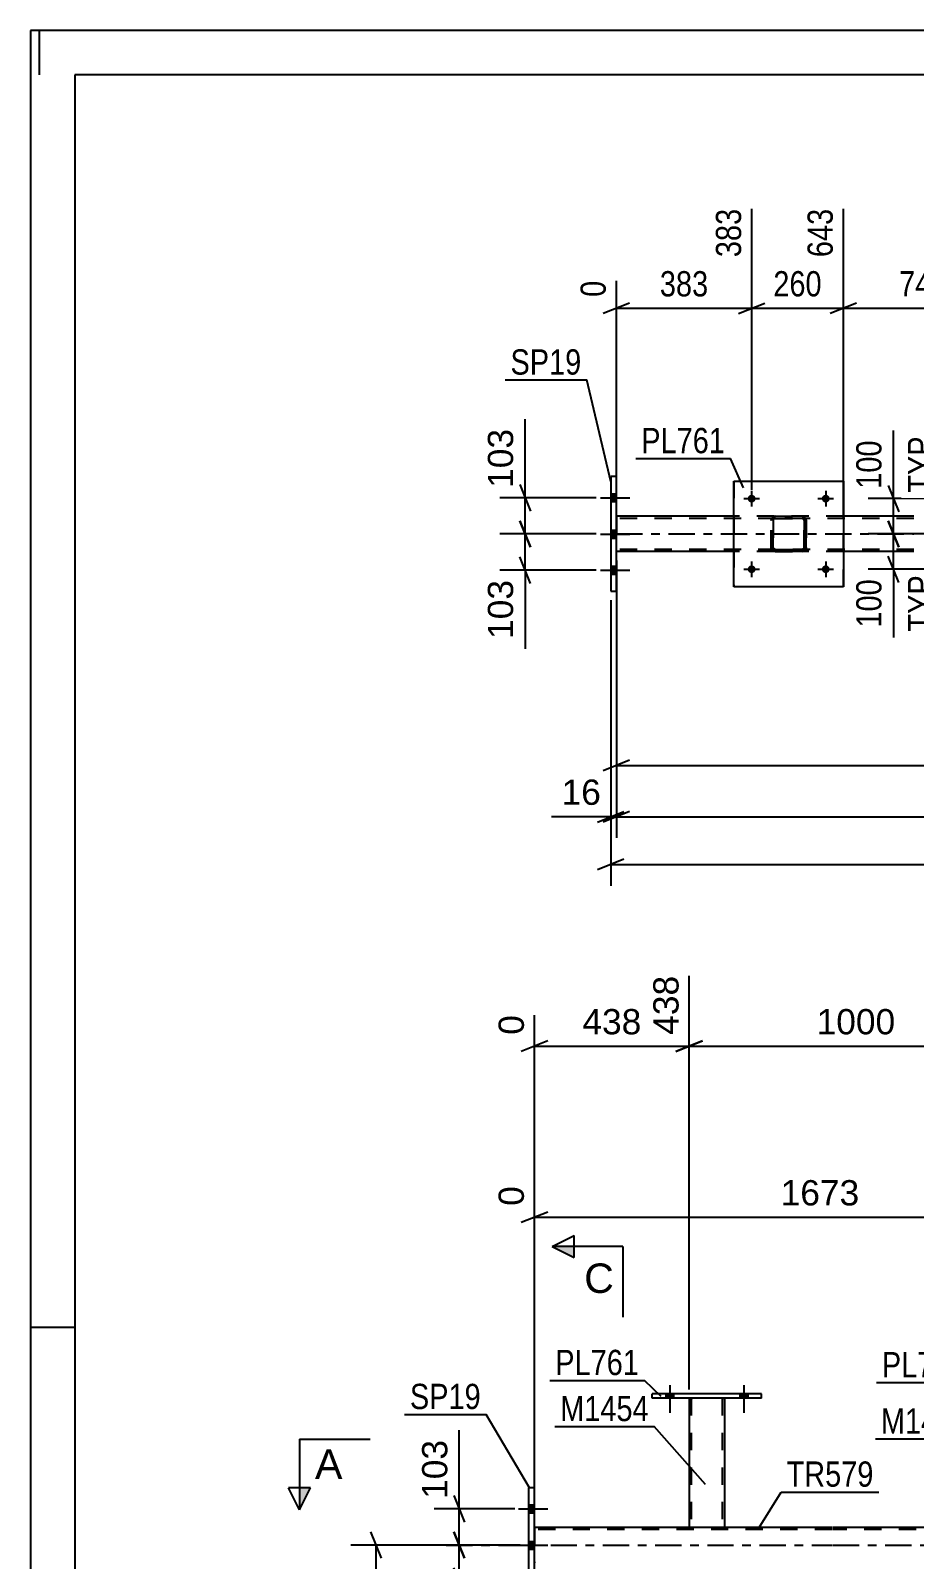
# Model space of a CAD drawing. Header units: millimetres. Extents: x -57 to 784, y -422 to 172.
# Drawn here: x -57.1 to 43.1, y -1.6 to 171.6 of the extents above; entities that cross this region are included whole.
import ezdxf

# ---------------------------------------------------------------- set-up
doc = ezdxf.new("R2010")
doc.units = ezdxf.units.MM
doc.linetypes.add('DXK_LINE_DOT2', pattern=[3.9198, 1.9599, -1.9599])
doc.linetypes.add('DXK_LINE_DOT3', pattern=[5.9187, 2.979, -0.9799, 0.9799, -0.9799])
doc.styles.add('Arial', font='ARIAL.TTF', dxfattribs={"height": 0.2})
doc.styles.add('Arial Narrow', font='ARIALN.TTF', dxfattribs={"height": 0.2})

# ---------------------------------------------------------------- blocks, each defined once
blk = doc.blocks.new('Unknown-122571968-1115')
at = {"color": 5, "linetype": 'Continuous'}
for p, q in [((783.89, 171.64), (-57.11, 171.64)), ((-57.11, 171.64), (-57.11, -422.36)), ((-56.11, 166.64), (-56.11, 171.64)), ((778.89, 166.64), (-52.11, 166.64)), ((-52.11, 166.64), (-52.11, -417.36)), ((-52.11, 24.64), (-57.11, 24.64))]:
    blk.add_line(p, q, dxfattribs=at)
blk = doc.blocks.new('Part-122571968-3352 - 3165')
at = {"color": 2, "linetype": 'Continuous'}
for p, q in [((13.33, 16.64), (13.33, 17.12)), ((25.73, 17.12), (13.33, 17.12)), ((25.73, 16.64), (13.33, 16.64)), ((25.73, 16.64), (25.73, 17.12))]:
    blk.add_line(p, q, dxfattribs=at)
blk = doc.blocks.new('Part-122571968-3309 - 3165')
at = {"color": 2, "linetype": 'Continuous'}
for p, q in [((17.53, 16.64), (17.53, 2)), ((21.53, 16.64), (21.53, 2)), ((17.56, 2), (17.53, 2)), ((17.67, 2), (17.56, 2)), ((17.82, 2), (17.67, 2)), ((21.23, 2), (17.82, 2)), ((21.39, 2), (21.23, 2)), ((21.49, 2), (21.39, 2)), ((21.53, 2), (21.49, 2))]:
    blk.add_line(p, q, dxfattribs=at)
at = {"color": 7, "linetype": 'DXK_LINE_DOT2'}
for p, q in [((17.53, 16.64), (17.53, 16.64)), ((17.53, 16.64), (17.53, 16.64)), ((17.53, 16.64), (17.53, 16.64)), ((17.57, 16.64), (17.53, 16.64)), ((17.53, 16.64), (17.57, 16.64)), ((17.67, 16.64), (17.57, 16.64)), ((17.57, 16.64), (17.67, 16.64)), ((17.79, 16.64), (17.67, 16.64)), ((17.67, 16.64), (17.83, 16.64)), ((17.77, 16.64), (17.77, 16.64)), ((17.77, 16.64), (17.77, 2)), ((17.79, 16.64), (17.77, 16.64)), ((17.77, 16.64), (17.79, 16.64)), ((21.24, 16.64), (17.79, 16.64)), ((17.84, 16.64), (17.79, 16.64)), ((17.79, 16.64), (17.84, 16.64)), ((21.24, 16.64), (17.83, 16.64)), ((21.14, 16.64), (17.84, 16.64)), ((17.84, 16.64), (17.92, 16.64)), ((21.22, 16.64), (17.92, 16.64)), ((21.22, 16.64), (21.14, 16.64)), ((21.27, 16.64), (21.22, 16.64)), ((21.22, 16.64), (21.27, 16.64)), ((21.24, 16.64), (21.39, 16.64)), ((21.39, 16.64), (21.24, 16.64)), ((21.29, 16.64), (21.27, 16.64)), ((21.27, 16.64), (21.29, 16.64)), ((21.29, 16.64), (21.29, 16.64)), ((21.29, 16.64), (21.29, 2)), ((21.39, 16.64), (21.5, 16.64)), ((21.5, 16.64), (21.39, 16.64)), ((21.5, 16.64), (21.53, 16.64)), ((21.53, 16.64), (21.5, 16.64)), ((21.53, 16.64), (21.53, 16.64)), ((21.53, 16.64), (21.53, 16.64)), ((21.53, 16.64), (21.53, 16.64)), ((17.53, 2), (17.56, 2)), ((17.56, 2), (17.67, 2)), ((17.67, 2), (17.82, 2)), ((17.79, 2), (17.77, 2)), ((17.77, 2), (17.79, 2)), ((17.84, 2), (17.79, 2)), ((17.79, 2), (17.82, 2)), ((21.23, 2), (17.82, 2)), ((17.82, 2), (17.84, 2)), ((21.14, 2), (17.84, 2)), ((17.84, 2), (17.92, 2)), ((21.22, 2), (17.92, 2)), ((21.22, 2), (21.14, 2)), ((21.27, 2), (21.22, 2)), ((21.22, 2), (21.27, 2)), ((21.23, 2), (21.39, 2)), ((21.29, 2), (21.27, 2)), ((21.27, 2), (21.29, 2)), ((21.39, 2), (21.49, 2)), ((21.49, 2), (21.53, 2))]:
    blk.add_line(p, q, dxfattribs=at)
blk = doc.blocks.new('Part-122571968-3347 - 3165')
at = {"color": 2, "linetype": 'Continuous'}
for p, q in [((17.53, 2), (0, 2)), ((33.73, 2), (21.53, 2)), ((55.31, 2), (33.83, 2))]:
    blk.add_line(p, q, dxfattribs=at)
at = {"color": 7, "linetype": 'DXK_LINE_DOT2'}
for p, q in [((0, 2), (0, -2)), ((33.73, 1.76), (0, 1.76)), ((21.53, 2), (17.53, 2)), ((697.85, 1.76), (33.83, 1.76))]:
    blk.add_line(p, q, dxfattribs=at)
at = {"color": 7, "linetype": 'DXK_LINE_DOT3'}
for p, q in [((-10, 0), (33.73, 0)), ((33.83, 0), (707.85, 0))]:
    blk.add_line(p, q, dxfattribs=at)
blk = doc.blocks.new('Bolt-122571968-3383 - 3165')
at = {"linetype": 'Continuous'}
for points in [[(14.89, 16.64), (15.77, 16.64), (15.77, 17.12), (14.89, 17.12)], [(23.29, 16.64), (24.17, 16.64), (24.17, 17.12), (23.29, 17.12)]]:
    blk.add_hatch(color=1, dxfattribs=at).paths.add_polyline_path(points)
at = {"color": 1, "linetype": 'Continuous'}
for p, q in [((15.33, 18.12), (15.33, 15)), ((23.73, 18.12), (23.73, 15)), ((14.89, 17.12), (14.89, 16.64)), ((15.77, 17.12), (15.77, 16.64)), ((23.29, 17.12), (23.29, 16.64)), ((24.17, 17.12), (24.17, 16.64))]:
    blk.add_line(p, q, dxfattribs=at)
blk = doc.blocks.new('Bolt-122571968-3400 - 3165')
at = {"linetype": 'Continuous'}
for points in [[(14.89, 16.64), (15.77, 16.64), (15.77, 17.12), (14.89, 17.12)], [(23.29, 16.64), (24.17, 16.64), (24.17, 17.12), (23.29, 17.12)]]:
    blk.add_hatch(color=1, dxfattribs=at).paths.add_polyline_path(points)
at = {"color": 1, "linetype": 'Continuous'}
for p, q in [((15.33, 18.12), (15.33, 15)), ((23.73, 18.12), (23.73, 15)), ((14.89, 17.12), (14.89, 16.64)), ((15.77, 17.12), (15.77, 16.64)), ((23.29, 17.12), (23.29, 16.64)), ((24.17, 17.12), (24.17, 16.64))]:
    blk.add_line(p, q, dxfattribs=at)
blk = doc.blocks.new('Part-122571968-3598 - 3165')
at = {"color": 2, "linetype": 'Continuous'}
for p, q in [((-0.64, -6.5), (-0.64, 6.5)), ((0, 6.5), (-0.64, 6.5)), ((0, -6.5), (0, 6.5)), ((-0.64, -6.5), (0, -6.5))]:
    blk.add_line(p, q, dxfattribs=at)
blk = doc.blocks.new('Bolt-122571968-3706 - 3165')
at = {"linetype": 'Continuous'}
for points in [[(0, 3.66), (0, 4.54), (-0.64, 4.54), (-0.64, 3.66)], [(0, 3.66), (0, 4.54), (-0.64, 4.54), (-0.64, 3.66)], [(0, 3.66), (0, 4.54), (-0.64, 4.54), (-0.64, 3.66)], [(0, -0.46), (0, 0.42), (-0.64, 0.42), (-0.64, -0.46)], [(0, -0.46), (0, 0.42), (-0.64, 0.42), (-0.64, -0.46)], [(0, -4.54), (0, -3.66), (-0.64, -3.66), (-0.64, -4.54)], [(0, -4.54), (0, -3.66), (-0.64, -3.66), (-0.64, -4.54)], [(0, -4.54), (0, -3.66), (-0.64, -3.66), (-0.64, -4.54)]]:
    blk.add_hatch(color=1, dxfattribs=at).paths.add_polyline_path(points)
at = {"color": 1, "linetype": 'Continuous'}
for p, q in [((-1.8, 4.1), (1.52, 4.1)), ((-1.8, 4.1), (1.52, 4.1)), ((-1.8, 4.1), (1.52, 4.1)), ((-0.64, 4.54), (0, 4.54)), ((-0.64, 4.54), (0, 4.54)), ((-0.64, 4.54), (0, 4.54)), ((-0.64, 3.66), (0, 3.66)), ((-0.64, 3.66), (0, 3.66)), ((-0.64, 3.66), (0, 3.66)), ((-0.64, 0.42), (0, 0.42)), ((-0.64, 0.42), (0, 0.42)), ((-1.8, -0.02), (1.52, -0.02)), ((-1.8, -0.02), (1.52, -0.02)), ((-0.64, -0.46), (0, -0.46)), ((-0.64, -0.46), (0, -0.46)), ((-1.8, -4.1), (1.52, -4.1)), ((-1.8, -4.1), (1.52, -4.1)), ((-1.8, -4.1), (1.52, -4.1)), ((-0.64, -3.66), (0, -3.66)), ((-0.64, -3.66), (0, -3.66)), ((-0.64, -3.66), (0, -3.66)), ((-0.64, -4.54), (0, -4.54)), ((-0.64, -4.54), (0, -4.54)), ((-0.64, -4.54), (0, -4.54))]:
    blk.add_line(p, q, dxfattribs=at)
blk = doc.blocks.new('Bolt-122571968-5121 - 5118')
at = {"linetype": 'Continuous'}
for points in [[(24.17, 110.59), (24.18, 110.68), (24.21, 110.77), (24.26, 110.85), (24.32, 110.91), (24.39, 110.97), (24.48, 111.01), (24.57, 111.03), (24.66, 111.03), (24.75, 111.01), (24.83, 110.97), (24.91, 110.91), (24.97, 110.85), (25.02, 110.77), (25.04, 110.68), (25.05, 110.59), (25.04, 110.5), (25.02, 110.41), (24.97, 110.33), (24.91, 110.26), (24.83, 110.21), (24.75, 110.17), (24.66, 110.15), (24.57, 110.15), (24.48, 110.17), (24.39, 110.21), (24.32, 110.26), (24.26, 110.33), (24.21, 110.41), (24.18, 110.5)], [(32.57, 110.59), (32.58, 110.68), (32.61, 110.77), (32.66, 110.85), (32.72, 110.91), (32.79, 110.97), (32.88, 111.01), (32.97, 111.03), (33.06, 111.03), (33.15, 111.01), (33.23, 110.97), (33.31, 110.91), (33.37, 110.85), (33.42, 110.77), (33.44, 110.68), (33.45, 110.59), (33.44, 110.5), (33.42, 110.41), (33.37, 110.33), (33.31, 110.26), (33.23, 110.21), (33.15, 110.17), (33.06, 110.15), (32.97, 110.15), (32.88, 110.17), (32.79, 110.21), (32.72, 110.26), (32.66, 110.33), (32.61, 110.41), (32.58, 110.5)]]:
    blk.add_hatch(color=1, dxfattribs=at).paths.add_polyline_path(points)
at = {"color": 1, "linetype": 'Continuous'}
for p, q in [((24.61, 111.47), (24.61, 109.71)), ((33.01, 111.47), (33.01, 109.71)), ((23.73, 110.59), (25.49, 110.59)), ((32.13, 110.59), (33.89, 110.59))]:
    blk.add_line(p, q, dxfattribs=at)
blk = doc.blocks.new('Bolt-122571968-5122 - 5118')
at = {"linetype": 'Continuous'}
for points in [[(24.17, 118.59), (24.18, 118.68), (24.21, 118.77), (24.26, 118.85), (24.32, 118.91), (24.39, 118.97), (24.48, 119.01), (24.57, 119.03), (24.66, 119.03), (24.75, 119.01), (24.83, 118.97), (24.91, 118.91), (24.97, 118.85), (25.02, 118.77), (25.04, 118.68), (25.05, 118.59), (25.04, 118.5), (25.02, 118.41), (24.97, 118.33), (24.91, 118.26), (24.83, 118.21), (24.75, 118.17), (24.66, 118.15), (24.57, 118.15), (24.48, 118.17), (24.39, 118.21), (24.32, 118.26), (24.26, 118.33), (24.21, 118.41), (24.18, 118.5)], [(32.57, 118.59), (32.58, 118.68), (32.61, 118.77), (32.66, 118.85), (32.72, 118.91), (32.79, 118.97), (32.88, 119.01), (32.97, 119.03), (33.06, 119.03), (33.15, 119.01), (33.23, 118.97), (33.31, 118.91), (33.37, 118.85), (33.42, 118.77), (33.44, 118.68), (33.45, 118.59), (33.44, 118.5), (33.42, 118.41), (33.37, 118.33), (33.31, 118.26), (33.23, 118.21), (33.15, 118.17), (33.06, 118.15), (32.97, 118.15), (32.88, 118.17), (32.79, 118.21), (32.72, 118.26), (32.66, 118.33), (32.61, 118.41), (32.58, 118.5)]]:
    blk.add_hatch(color=1, dxfattribs=at).paths.add_polyline_path(points)
at = {"color": 1, "linetype": 'Continuous'}
for p, q in [((23.73, 118.59), (25.49, 118.59)), ((24.61, 119.47), (24.61, 117.71)), ((32.13, 118.59), (33.89, 118.59)), ((33.01, 119.47), (33.01, 117.71))]:
    blk.add_line(p, q, dxfattribs=at)
blk = doc.blocks.new('Part-122571968-5199 - 5118')
at = {"color": 2, "linetype": 'Continuous'}
for p, q in [((9.28, 121.09), (8.64, 121.09)), ((8.64, 121.09), (8.64, 108.09)), ((9.28, 108.09), (9.28, 121.09)), ((8.64, 108.09), (9.28, 108.09))]:
    blk.add_line(p, q, dxfattribs=at)
blk = doc.blocks.new('Part-122571968-5362 - 5118')
at = {"color": 2, "linetype": 'Continuous'}
for p, q in [((22.61, 108.59), (22.61, 120.59)), ((22.61, 120.59), (22.61, 120.59)), ((22.61, 120.59), (35.01, 120.59)), ((35.01, 120.59), (35.01, 108.59)), ((22.61, 108.59), (22.61, 108.59)), ((35.01, 108.59), (22.61, 108.59))]:
    blk.add_line(p, q, dxfattribs=at)
at = {"color": 7, "linetype": 'DXK_LINE_DOT2'}
for p, q in [((22.61, 120.59), (22.61, 108.59)), ((22.61, 120.59), (22.61, 120.59)), ((35.01, 108.59), (35.01, 120.59)), ((22.61, 108.59), (22.61, 108.59))]:
    blk.add_line(p, q, dxfattribs=at)
blk = doc.blocks.new('Part-122571968-5363 - 5118')
at = {"color": 7, "linetype": 'DXK_LINE_DOT2'}
for p, q in [((26.81, 116.11), (26.85, 116.29)), ((26.85, 116.29), (26.81, 116.11)), ((26.81, 113.07), (26.81, 116.11)), ((26.81, 116.11), (26.81, 116.11)), ((26.81, 113.07), (26.81, 116.11)), ((27.05, 116.11), (27.07, 116.2)), ((27.07, 116.2), (27.05, 116.11)), ((27.05, 113.07), (27.05, 116.11)), ((27.05, 116.11), (27.05, 116.11)), ((27.05, 116.11), (27.05, 113.07)), ((27.07, 116.2), (27.12, 116.28)), ((27.12, 116.28), (27.07, 116.2)), ((27.1, 116.55), (27.29, 116.59)), ((27.29, 116.59), (27.11, 116.55)), ((27.12, 116.28), (27.2, 116.33)), ((27.2, 116.33), (27.12, 116.28)), ((27.2, 116.33), (27.29, 116.35)), ((27.29, 116.35), (27.2, 116.33)), ((27.29, 116.59), (30.33, 116.59)), ((27.29, 116.59), (27.29, 116.59)), ((27.29, 116.59), (30.33, 116.59)), ((27.29, 116.35), (30.33, 116.35)), ((27.29, 116.35), (27.29, 116.35)), ((30.33, 116.35), (27.29, 116.35)), ((30.33, 116.59), (30.33, 116.59)), ((30.33, 116.59), (30.51, 116.55)), ((30.52, 116.55), (30.33, 116.59)), ((30.33, 116.35), (30.33, 116.35)), ((30.33, 116.35), (30.43, 116.33)), ((30.42, 116.33), (30.33, 116.35)), ((30.42, 116.33), (30.43, 116.33)), ((30.5, 116.28), (30.42, 116.33)), ((30.43, 116.33), (30.5, 116.28)), ((30.5, 116.28), (30.55, 116.2)), ((30.55, 116.2), (30.5, 116.28)), ((30.55, 116.2), (30.57, 116.11)), ((30.57, 116.11), (30.55, 116.2)), ((30.57, 113.07), (30.57, 116.11)), ((30.57, 116.11), (30.57, 116.11)), ((30.57, 116.11), (30.57, 113.07)), ((30.77, 116.29), (30.81, 116.11)), ((30.81, 116.11), (30.78, 116.29)), ((30.81, 113.07), (30.81, 116.11)), ((30.81, 116.11), (30.81, 116.11)), ((30.81, 116.11), (30.81, 113.07)), ((26.81, 113.07), (26.81, 113.07)), ((26.85, 112.88), (26.81, 113.07)), ((26.81, 113.07), (26.85, 112.88)), ((27.05, 113.07), (27.05, 113.07)), ((27.07, 112.98), (27.05, 113.07)), ((27.05, 113.07), (27.07, 112.98)), ((27.12, 112.9), (27.07, 112.98)), ((27.07, 112.98), (27.12, 112.9)), ((27.1, 112.62), (27.11, 112.62)), ((27.29, 112.59), (27.1, 112.62)), ((27.2, 112.85), (27.12, 112.9)), ((27.12, 112.9), (27.2, 112.85)), ((27.29, 112.83), (27.2, 112.85)), ((27.2, 112.85), (27.29, 112.83)), ((27.29, 112.83), (30.33, 112.83)), ((27.29, 112.83), (27.29, 112.83)), ((27.29, 112.83), (30.33, 112.83)), ((30.43, 112.85), (30.33, 112.83)), ((30.33, 112.83), (30.42, 112.85)), ((30.33, 112.83), (30.33, 112.83)), ((30.51, 112.62), (30.33, 112.59)), ((30.42, 112.85), (30.5, 112.9)), ((30.5, 112.9), (30.43, 112.85)), ((30.55, 112.98), (30.5, 112.9)), ((30.5, 112.9), (30.55, 112.98)), ((30.57, 113.07), (30.55, 112.98)), ((30.55, 112.98), (30.57, 113.07)), ((30.57, 113.07), (30.57, 113.07)), ((30.81, 113.07), (30.77, 112.88)), ((30.78, 112.88), (30.81, 113.07)), ((30.81, 113.07), (30.81, 113.07)), ((27.11, 112.62), (27.29, 112.59)), ((27.29, 112.59), (30.33, 112.59)), ((27.29, 112.59), (27.29, 112.59)), ((27.29, 112.59), (30.33, 112.59)), ((30.33, 112.59), (30.52, 112.62)), ((30.33, 112.59), (30.33, 112.59))]:
    blk.add_line(p, q, dxfattribs=at)
at = {"color": 7, "linetype": 'DXK_LINE_DOT3'}
blk.add_line((28.82, 114.59), (28.81, 114.59), dxfattribs=at)
at = {"color": 7, "linetype": 'DXK_LINE_DOT2'}
for centre, start, end in [((27.29, 116.11), 112.5, 157.5), ((27.29, 116.11), 112.5, 157.5), ((30.33, 116.11), 22.5, 67.5), ((30.33, 116.11), 22.5, 67.5), ((27.29, 113.07), 202.5, 247.5), ((27.29, 113.07), 202.5, 247.5), ((30.33, 113.07), 292.5, 337.5), ((30.33, 113.07), 292.5, 337.5)]:
    blk.add_arc(centre, 0.48, start, end, dxfattribs=at)
blk = doc.blocks.new('Bolt-122571968-5409 - 5118')
at = {"linetype": 'Continuous'}
for points in [[(8.64, 119.13), (8.64, 118.25), (9.28, 118.25), (9.28, 119.13)], [(8.64, 119.13), (8.64, 118.25), (9.28, 118.25), (9.28, 119.13)], [(8.64, 119.13), (8.64, 118.25), (9.28, 118.25), (9.28, 119.13)], [(8.64, 115.01), (8.64, 114.13), (9.28, 114.13), (9.28, 115.01)], [(8.64, 115.01), (8.64, 114.13), (9.28, 114.13), (9.28, 115.01)], [(8.64, 110.93), (8.64, 110.05), (9.28, 110.05), (9.28, 110.93)], [(8.64, 110.93), (8.64, 110.05), (9.28, 110.05), (9.28, 110.93)], [(8.64, 110.93), (8.64, 110.05), (9.28, 110.05), (9.28, 110.93)]]:
    blk.add_hatch(color=1, dxfattribs=at).paths.add_polyline_path(points)
at = {"color": 1, "linetype": 'Continuous'}
for p, q in [((7.48, 118.69), (10.8, 118.69)), ((7.48, 118.69), (10.8, 118.69)), ((7.48, 118.69), (10.8, 118.69)), ((8.64, 119.13), (9.28, 119.13)), ((8.64, 119.13), (9.28, 119.13)), ((8.64, 119.13), (9.28, 119.13)), ((8.64, 118.25), (9.28, 118.25)), ((8.64, 118.25), (9.28, 118.25)), ((8.64, 118.25), (9.28, 118.25)), ((7.48, 114.57), (10.8, 114.57)), ((7.48, 114.57), (10.8, 114.57)), ((8.64, 115.01), (9.28, 115.01)), ((8.64, 115.01), (9.28, 115.01)), ((8.64, 114.13), (9.28, 114.13)), ((8.64, 114.13), (9.28, 114.13)), ((8.64, 110.93), (9.28, 110.93)), ((8.64, 110.93), (9.28, 110.93)), ((8.64, 110.93), (9.28, 110.93)), ((7.48, 110.49), (10.8, 110.49)), ((7.48, 110.49), (10.8, 110.49)), ((7.48, 110.49), (10.8, 110.49)), ((8.64, 110.05), (9.28, 110.05)), ((8.64, 110.05), (9.28, 110.05)), ((8.64, 110.05), (9.28, 110.05))]:
    blk.add_line(p, q, dxfattribs=at)
blk = doc.blocks.new('Part-122571968-5417 - 5118')
at = {"color": 2, "linetype": 'Continuous'}
for p, q in [((22.61, 116.59), (9.28, 116.59)), ((43.01, 116.59), (35.01, 116.59)), ((22.61, 112.59), (9.28, 112.59)), ((43.01, 112.59), (35.01, 112.59))]:
    blk.add_line(p, q, dxfattribs=at)
at = {"color": 7, "linetype": 'DXK_LINE_DOT2'}
for p, q in [((9.28, 116.59), (9.28, 112.59)), ((43.01, 116.35), (9.28, 116.35)), ((35.01, 116.59), (22.61, 116.59)), ((43.01, 112.83), (9.28, 112.83)), ((35.01, 112.59), (22.61, 112.59))]:
    blk.add_line(p, q, dxfattribs=at)
at = {"color": 7, "linetype": 'DXK_LINE_DOT3'}
blk.add_line((9.28, 114.59), (43.01, 114.59), dxfattribs=at)
blk = doc.blocks.new('StraightDimension-122571968-4160 - 3165')
at = {"color": 7, "linetype": 'Continuous'}
for p, q in [((64.7, -1), (64.7, 47.34)), ((0, 3), (0, 40.67)), ((1.5, 37.74), (-1.5, 36.54)), ((0, 37.14), (64.7, 37.14)), ((63.2, 36.54), (66.2, 37.74))]:
    blk.add_line(p, q, dxfattribs=at)
at = {"color": 0, "linetype": 'Continuous'}
for points in [[(64.1, 47.94), (59.9, 47.94), (59.9, 37.84), (64.1, 37.84)], [(-0.6, 41.27), (-4.8, 41.27), (-4.8, 37.84), (-0.6, 37.84)]]:
    blk.add_wipeout(points, dxfattribs=at)
at = {"color": 0}
blk.add_wipeout([(37.4, 37.89), (37.4, 42.09), (27.3, 42.09), (27.3, 37.89)], dxfattribs=at)
at = {"color": 3, "linetype": 'Continuous', "style": 'Arial'}
for s, height, p in [('1673', 2.865, (63.5, 38.44)), ('0', 2.87, (-1.2, 38.44))]:
    blk.add_text(s, height=height, rotation=90.0002, dxfattribs=at).set_placement(p)
at = {"color": 3, "style": 'Arial'}
blk.add_text('1673', height=2.865, dxfattribs=at).set_placement((27.9, 38.49))
blk = doc.blocks.new('StraightDimension-122571968-4404 - 3165')
at = {"color": 7, "linetype": 'Continuous'}
for p, q in [((17.53, 17.64), (17.53, 64.5)), ((0, 3), (0, 60.05)), ((1.5, 57.13), (-1.5, 55.93)), ((0, 56.53), (17.53, 56.53)), ((16.03, 55.93), (19.03, 57.13))]:
    blk.add_line(p, q, dxfattribs=at)
at = {"color": 0, "linetype": 'Continuous'}
blk.add_wipeout([(-0.6, 60.65), (-4.8, 60.65), (-4.8, 57.23), (-0.6, 57.23)], dxfattribs=at)
at = {"color": 0}
blk.add_wipeout([(12.7, 57.28), (12.7, 61.48), (4.83, 61.48), (4.83, 57.28)], dxfattribs=at)
at = {"color": 3, "linetype": 'Continuous', "style": 'Arial'}
blk.add_text('0', height=2.87, rotation=90.0002, dxfattribs=at).set_placement((-1.2, 57.83))
at = {"color": 0, "linetype": 'Continuous'}
blk.add_wipeout([(16.93, 65.1), (12.73, 65.1), (12.73, 57.23), (16.93, 57.23)], dxfattribs=at)
at = {"color": 3, "linetype": 'Continuous', "style": 'Arial'}
blk.add_text('438', height=2.865, rotation=90.0002, dxfattribs=at).set_placement((16.33, 57.83))
at = {"color": 3, "style": 'Arial'}
blk.add_text('438', height=2.865, dxfattribs=at).set_placement((5.43, 57.88))
blk = doc.blocks.new('StraightDimension-122571968-4410 - 3165')
at = {"color": 7, "linetype": 'Continuous'}
for p, q in [((55.31, 17.63), (55.31, 66.72)), ((17.53, 17.64), (17.53, 64.5)), ((19.03, 57.13), (16.03, 55.93)), ((17.53, 56.53), (55.31, 56.53)), ((53.81, 55.93), (56.81, 57.13))]:
    blk.add_line(p, q, dxfattribs=at)
at = {"color": 0, "linetype": 'Continuous'}
blk.add_wipeout([(54.71, 67.32), (50.51, 67.32), (50.51, 57.23), (54.71, 57.23)], dxfattribs=at)
at = {"color": 0}
blk.add_wipeout([(41.47, 57.28), (41.47, 61.48), (31.38, 61.48), (31.38, 57.28)], dxfattribs=at)
at = {"color": 3, "linetype": 'Continuous', "style": 'Arial'}
blk.add_text('1439', height=2.865, rotation=90.0002, dxfattribs=at).set_placement((54.11, 57.83))
at = {"color": 3, "style": 'Arial'}
blk.add_text('1000', height=2.865, dxfattribs=at).set_placement((31.98, 57.88))
blk = doc.blocks.new('StraightDimension-122571968-4570 - 3165')
at = {"color": 7, "linetype": 'Continuous'}
for p, q in [((-9.13, 5.6), (-7.93, 2.6)), ((-2.23, 4.1), (-11.38, 4.1)), ((-8.53, 0), (-8.53, 4.1)), ((-7.93, -1.5), (-9.13, 1.5)), ((-1.64, 0), (-11.38, 0))]:
    blk.add_line(p, q, dxfattribs=at)
at = {"color": 0}
blk.add_wipeout([(-9.28, 12.5), (-13.48, 12.5), (-13.48, 4.62), (-9.28, 4.62)], dxfattribs=at)
at = {"color": 7, "linetype": 'Continuous'}
blk.add_line((-8.53, 4.1), (-8.53, 13.02), dxfattribs=at)
blk.add_line((-8.53, 4.1), (-8.53, 13.02), dxfattribs=at)
at = {"color": 3, "style": 'Arial'}
blk.add_text('103', height=2.865, rotation=90.0002, dxfattribs=at).set_placement((-9.88, 5.23))
blk = doc.blocks.new('StraightDimension-122571968-4578 - 3165')
at = {"color": 7, "linetype": 'Continuous'}
for p, q in [((-9.13, 1.5), (-7.93, -1.5)), ((-1.64, 0), (-11.38, 0)), ((-8.53, -4.1), (-8.53, 0)), ((-7.93, -5.6), (-9.13, -2.6)), ((-2.26, -4.1), (-11.38, -4.1))]:
    blk.add_line(p, q, dxfattribs=at)
at = {"color": 0}
blk.add_wipeout([(-9.28, -4.63), (-13.48, -4.63), (-13.48, -12.5), (-9.28, -12.5)], dxfattribs=at)
at = {"color": 7, "linetype": 'Continuous'}
blk.add_line((-8.53, -4.1), (-8.53, -13.02), dxfattribs=at)
blk.add_line((-8.53, -4.1), (-8.53, -13.02), dxfattribs=at)
at = {"color": 3, "style": 'Arial'}
blk.add_text('103', height=2.865, rotation=90.0002, dxfattribs=at).set_placement((-9.88, -11.9))
blk = doc.blocks.new('StraightDimension-122571968-4939 - 3165')
at = {"color": 7, "linetype": 'Continuous'}
for p, q in [((-17.35, -1.5), (-18.55, 1.5)), ((-1.64, 0), (-20.8, 0)), ((-17.95, -126), (-17.95, 0)), ((-18.55, -124.5), (-17.35, -127.5)), ((41.99, -126), (-20.8, -126))]:
    blk.add_line(p, q, dxfattribs=at)
at = {"color": 0}
blk.add_wipeout([(-18.7, -58.74), (-22.9, -58.74), (-22.9, -67.26), (-18.7, -67.26)], dxfattribs=at)
at = {"color": 3, "style": 'Arial Narrow'}
blk.add_text('3150', height=2.863, rotation=90.0002, dxfattribs=at).set_placement((-19.3, -66.66))
blk = doc.blocks.new('StraightDimension-122571968-6213 - 5118')
at = {"color": 7, "linetype": 'Continuous'}
for p, q in [((9.28, 111.59), (9.28, 85.96)), ((10.78, 88.96), (7.78, 87.76)), ((9.28, 88.36), (577.75, 88.36))]:
    blk.add_line(p, q, dxfattribs=at)
blk = doc.blocks.new('StraightDimension-122571968-6094 - 5118')
at = {"color": 7, "linetype": 'Continuous'}
for p, q in [((-1.67, 120.19), (-0.47, 117.19)), ((7, 118.69), (-3.92, 118.69)), ((-1.07, 114.59), (-1.07, 118.69)), ((7, 114.59), (-3.92, 114.59)), ((-0.47, 113.09), (-1.67, 116.09))]:
    blk.add_line(p, q, dxfattribs=at)
at = {"color": 0}
blk.add_wipeout([(-1.82, 127.08), (-6.02, 127.08), (-6.02, 119.21), (-1.82, 119.21)], dxfattribs=at)
at = {"color": 7, "linetype": 'Continuous'}
blk.add_line((-1.07, 118.69), (-1.07, 127.61), dxfattribs=at)
blk.add_line((-1.07, 118.69), (-1.07, 127.61), dxfattribs=at)
at = {"color": 3, "style": 'Arial'}
blk.add_text('103', height=2.865, rotation=90.0002, dxfattribs=at).set_placement((-2.42, 119.81))
blk = doc.blocks.new('StraightDimension-122571968-17261 - 5118')
at = {"color": 7, "linetype": 'Continuous'}
for p, q in [((8.64, 107.09), (8.64, 80.14)), ((9.28, 107.09), (9.28, 80.14)), ((7.14, 81.94), (10.14, 83.14)), ((10.78, 83.14), (7.78, 81.94)), ((8.64, 82.54), (9.28, 82.54))]:
    blk.add_line(p, q, dxfattribs=at)
at = {"color": 0}
blk.add_wipeout([(8.12, 83.29), (8.12, 87.49), (2.47, 87.49), (2.47, 83.29)], dxfattribs=at)
at = {"color": 7, "linetype": 'Continuous'}
blk.add_line((8.64, 82.54), (1.94, 82.54), dxfattribs=at)
blk.add_line((8.64, 82.54), (1.94, 82.54), dxfattribs=at)
at = {"color": 3, "style": 'Arial'}
blk.add_text('16', height=2.865, dxfattribs=at).set_placement((3.07, 83.89))
blk = doc.blocks.new('StraightDimension-122571968-17260 - 5118')
at = {"color": 7, "linetype": 'Continuous'}
for p, q in [((9.28, 107.09), (9.28, 80.14)), ((10.78, 83.14), (7.78, 81.94)), ((9.28, 82.54), (697.85, 82.54))]:
    blk.add_line(p, q, dxfattribs=at)
blk = doc.blocks.new('StraightDimension-122571968-6152 - 5118')
at = {"color": 7, "linetype": 'Continuous'}
for p, q in [((40.08, 120.09), (41.28, 117.09)), ((52.11, 118.59), (37.83, 118.59)), ((40.68, 114.59), (40.68, 118.59)), ((52.11, 114.59), (37.83, 114.59)), ((41.28, 113.09), (40.08, 116.09))]:
    blk.add_line(p, q, dxfattribs=at)
at = {"color": 0}
blk.add_wipeout([(39.93, 125.8), (35.73, 125.8), (35.73, 119.11), (39.93, 119.11)], dxfattribs=at)
at = {"color": 0, "linetype": 'Continuous'}
blk.add_wipeout([(45.78, 126.25), (41.58, 126.25), (41.58, 118.66), (45.78, 118.66)], dxfattribs=at)
at = {"color": 7, "linetype": 'Continuous'}
blk.add_line((40.68, 118.59), (40.68, 126.32), dxfattribs=at)
blk.add_line((40.68, 118.59), (40.68, 126.32), dxfattribs=at)
at = {"color": 3, "style": 'Arial Narrow'}
blk.add_text('100', height=2.863, rotation=90.0002, dxfattribs=at).set_placement((39.33, 119.71))
at = {"color": 3, "linetype": 'Continuous', "style": 'Arial Narrow'}
blk.add_text('TYP', height=2.863, rotation=90.0002, dxfattribs=at).set_placement((45.18, 119.26))
blk = doc.blocks.new('StraightDimension-122571968-6084 - 5118')
at = {"color": 7, "linetype": 'Continuous'}
for p, q in [((7, 114.59), (-3.92, 114.59)), ((-1.67, 116.09), (-0.47, 113.09)), ((-1.07, 110.49), (-1.07, 114.59)), ((-0.47, 108.99), (-1.67, 111.99)), ((7, 110.49), (-3.92, 110.49))]:
    blk.add_line(p, q, dxfattribs=at)
at = {"color": 0}
blk.add_wipeout([(-1.82, 109.96), (-6.02, 109.96), (-6.02, 102.09), (-1.82, 102.09)], dxfattribs=at)
at = {"color": 7, "linetype": 'Continuous'}
blk.add_line((-1.07, 110.49), (-1.07, 101.57), dxfattribs=at)
blk.add_line((-1.07, 110.49), (-1.07, 101.57), dxfattribs=at)
at = {"color": 3, "style": 'Arial'}
blk.add_text('103', height=2.865, rotation=90.0002, dxfattribs=at).set_placement((-2.42, 102.69))
blk = doc.blocks.new('StraightDimension-122571968-6134 - 5118')
at = {"color": 7, "linetype": 'Continuous'}
for p, q in [((52.11, 114.59), (37.83, 114.59)), ((40.08, 116.09), (41.28, 113.09)), ((40.68, 110.59), (40.68, 114.59)), ((41.28, 109.09), (40.08, 112.09)), ((52.11, 110.59), (37.83, 110.59))]:
    blk.add_line(p, q, dxfattribs=at)
at = {"color": 0}
blk.add_wipeout([(39.93, 110.06), (35.73, 110.06), (35.73, 103.38), (39.93, 103.38)], dxfattribs=at)
at = {"color": 0, "linetype": 'Continuous'}
blk.add_wipeout([(45.78, 110.52), (41.58, 110.52), (41.58, 102.93), (45.78, 102.93)], dxfattribs=at)
at = {"color": 7, "linetype": 'Continuous'}
blk.add_line((40.68, 110.59), (40.68, 102.85), dxfattribs=at)
blk.add_line((40.68, 110.59), (40.68, 102.85), dxfattribs=at)
at = {"color": 3, "style": 'Arial Narrow'}
blk.add_text('100', height=2.863, rotation=90.0002, dxfattribs=at).set_placement((39.33, 103.98))
at = {"color": 3, "linetype": 'Continuous', "style": 'Arial Narrow'}
blk.add_text('TYP', height=2.863, rotation=90.0002, dxfattribs=at).set_placement((45.18, 103.53))
blk = doc.blocks.new('StraightDimension-122571968-16372 - 5118')
at = {"color": 7, "linetype": 'Continuous'}
for p, q in [((24.62, 119.59), (24.62, 151.44)), ((9.28, 117.59), (9.28, 143.29)), ((10.78, 140.76), (7.78, 139.56)), ((23.12, 139.56), (26.12, 140.76)), ((9.28, 140.16), (24.62, 140.16))]:
    blk.add_line(p, q, dxfattribs=at)
at = {"color": 0, "linetype": 'Continuous'}
blk.add_wipeout([(8.68, 143.89), (4.48, 143.89), (4.48, 140.86), (8.68, 140.86)], dxfattribs=at)
at = {"color": 0}
blk.add_wipeout([(20.29, 140.91), (20.29, 145.11), (13.61, 145.11), (13.61, 140.91)], dxfattribs=at)
at = {"color": 3, "style": 'Arial Narrow'}
blk.add_text('383', height=2.863, dxfattribs=at).set_placement((14.21, 141.51))
at = {"color": 3, "linetype": 'Continuous', "style": 'Arial Narrow'}
blk.add_text('0', height=2.86, rotation=90.0002, dxfattribs=at).set_placement((8.08, 141.46))
at = {"color": 0, "linetype": 'Continuous'}
blk.add_wipeout([(24.02, 152.04), (19.82, 152.04), (19.82, 145.36), (24.02, 145.36)], dxfattribs=at)
at = {"color": 3, "linetype": 'Continuous', "style": 'Arial Narrow'}
blk.add_text('383', height=2.863, rotation=90.0002, dxfattribs=at).set_placement((23.42, 145.96))
blk = doc.blocks.new('StraightDimension-122571968-16370 - 5118')
at = {"color": 7, "linetype": 'Continuous'}
for p, q in [((35.01, 117.59), (35.01, 151.44)), ((53.11, 119.59), (53.11, 148.77)), ((36.51, 140.76), (33.51, 139.56)), ((51.61, 139.56), (54.61, 140.76)), ((35.01, 140.16), (53.11, 140.16))]:
    blk.add_line(p, q, dxfattribs=at)
at = {"color": 0, "linetype": 'Continuous'}
blk.add_wipeout([(52.51, 149.37), (48.31, 149.37), (48.31, 140.86), (52.51, 140.86)], dxfattribs=at)
at = {"color": 0}
blk.add_wipeout([(47.41, 140.91), (47.41, 145.11), (40.72, 145.11), (40.72, 140.91)], dxfattribs=at)
at = {"color": 3, "linetype": 'Continuous', "style": 'Arial Narrow'}
blk.add_text('1384', height=2.863, rotation=90.0002, dxfattribs=at).set_placement((51.91, 141.46))
at = {"color": 3, "style": 'Arial Narrow'}
blk.add_text('740', height=2.863, dxfattribs=at).set_placement((41.32, 141.51))
blk = doc.blocks.new('StraightDimension-122571968-16371 - 5118')
at = {"color": 7, "linetype": 'Continuous'}
for p, q in [((24.62, 119.59), (24.62, 151.44)), ((35.01, 117.59), (35.01, 151.44)), ((23.12, 139.56), (26.12, 140.76)), ((36.51, 140.76), (33.51, 139.56)), ((24.62, 140.16), (35.01, 140.16))]:
    blk.add_line(p, q, dxfattribs=at)
at = {"color": 0}
blk.add_wipeout([(33.16, 140.91), (33.16, 145.11), (26.47, 145.11), (26.47, 140.91)], dxfattribs=at)
at = {"color": 3, "style": 'Arial Narrow'}
blk.add_text('260', height=2.863, dxfattribs=at).set_placement((27.07, 141.51))
at = {"color": 0, "linetype": 'Continuous'}
blk.add_wipeout([(34.41, 152.04), (30.21, 152.04), (30.21, 145.36), (34.41, 145.36)], dxfattribs=at)
at = {"color": 3, "linetype": 'Continuous', "style": 'Arial Narrow'}
blk.add_text('643', height=2.863, rotation=90.0002, dxfattribs=at).set_placement((33.81, 145.96))
blk = doc.blocks.new('StraightDimension-122571968-17198 - 5118')
at = {"color": 7, "linetype": 'Continuous'}
for p, q in [((8.64, 107.09), (8.64, 74.72)), ((10.14, 77.72), (7.14, 76.52)), ((8.64, 77.12), (698.49, 77.12))]:
    blk.add_line(p, q, dxfattribs=at)
blk = doc.blocks.new('Mark-122571968-3305 - 3165')
at = {"color": 0}
blk.add_wipeout([(12.96, 14.04), (12.96, 17.04), (2.91, 17.04), (2.91, 14.04)], dxfattribs=at)
blk.add_wipeout([(12.96, 14.04), (12.96, 17.04), (2.91, 17.04), (2.91, 14.04)], dxfattribs=at)
at = {"color": 30, "linetype": 'Continuous'}
for p in [(2.31, 13.44), (19.4, 6.87)]:
    blk.add_line(p, (13.56, 13.44), dxfattribs=at)
at = {"color": 3, "style": 'Arial Narrow'}
blk.add_text('M1454', height=2.863, dxfattribs=at).set_placement((2.91, 14.04))
blk = doc.blocks.new('Mark-122571968-3343 - 3165')
at = {"color": 0}
blk.add_wipeout([(38.43, 6.61), (38.43, 9.61), (28.57, 9.61), (28.57, 6.61)], dxfattribs=at)
blk.add_wipeout([(38.43, 6.61), (38.43, 9.61), (28.57, 9.61), (28.57, 6.61)], dxfattribs=at)
at = {"color": 30, "linetype": 'Continuous'}
for p, q in [((25.45, 2), (27.97, 6.01)), ((27.97, 6.01), (39.03, 6.01))]:
    blk.add_line(p, q, dxfattribs=at)
at = {"color": 3, "style": 'Arial Narrow'}
blk.add_text('TR579', height=2.863, dxfattribs=at).set_placement((28.57, 6.61))
blk = doc.blocks.new('Mark-122571968-3269 - 3165')
at = {"color": 0}
blk.add_wipeout([(49.31, 12.63), (49.31, 15.63), (39.26, 15.63), (39.26, 12.63)], dxfattribs=at)
blk.add_wipeout([(49.31, 12.63), (49.31, 15.63), (39.26, 15.63), (39.26, 12.63)], dxfattribs=at)
at = {"color": 30, "linetype": 'Continuous'}
for p in [(38.66, 12.03), (55.33, 5.91)]:
    blk.add_line(p, (49.91, 12.03), dxfattribs=at)
at = {"color": 3, "style": 'Arial Narrow'}
blk.add_text('M1454', height=2.863, dxfattribs=at).set_placement((39.26, 12.63))
blk = doc.blocks.new('Mark-122571968-3348 - 3165')
at = {"color": 0}
blk.add_wipeout([(11.86, 19.26), (11.86, 22.26), (2.35, 22.26), (2.35, 19.26)], dxfattribs=at)
blk.add_wipeout([(11.86, 19.26), (11.86, 22.26), (2.35, 22.26), (2.35, 19.26)], dxfattribs=at)
at = {"color": 30, "linetype": 'Continuous'}
for p in [(1.75, 18.66), (14.35, 16.83)]:
    blk.add_line(p, (12.46, 18.66), dxfattribs=at)
at = {"color": 3, "style": 'Arial Narrow'}
blk.add_text('PL761', height=2.863, dxfattribs=at).set_placement((2.35, 19.26))
blk = doc.blocks.new('SectionMark-122571968-4999 - 3165')
at = {"linetype": 'Continuous'}
blk.add_hatch(color=6, dxfattribs=at).paths.add_polyline_path([(-26.63, 6.5), (-25.38, 6.5), (-26.63, 4)])
at = {"color": 6, "linetype": 'Continuous'}
for p, q in [((-26.63, 12), (-18.63, 12)), ((-26.63, 12), (-26.63, 4)), ((-26.63, 4), (-27.88, 6.5)), ((-25.38, 6.5), (-27.88, 6.5)), ((-26.63, 4), (-25.38, 6.5))]:
    blk.add_line(p, q, dxfattribs=at)
at = {"color": 0, "linetype": 'Continuous'}
blk.add_wipeout([(-21.77, 7.5), (-21.77, 11), (-24.88, 11), (-24.88, 7.5)], dxfattribs=at)
at = {"color": 3, "linetype": 'Continuous', "style": 'Arial'}
blk.add_text('A', height=3.34, dxfattribs=at).set_placement((-24.88, 7.5))
blk = doc.blocks.new('Mark-122571968-3413 - 3165')
at = {"color": 0}
blk.add_wipeout([(48.88, 19.01), (48.88, 22.01), (39.37, 22.01), (39.37, 19.01)], dxfattribs=at)
blk.add_wipeout([(48.88, 19.01), (48.88, 22.01), (39.37, 22.01), (39.37, 19.01)], dxfattribs=at)
at = {"color": 30, "linetype": 'Continuous'}
for p in [(38.77, 18.41), (51.52, 16.64)]:
    blk.add_line(p, (49.48, 18.41), dxfattribs=at)
at = {"color": 3, "style": 'Arial Narrow'}
blk.add_text('PL761', height=2.863, dxfattribs=at).set_placement((39.37, 19.01))
blk = doc.blocks.new('Mark-122571968-3594 - 3165')
at = {"color": 0}
blk.add_wipeout([(-6.08, 15.41), (-6.08, 18.41), (-14.12, 18.41), (-14.12, 15.41)], dxfattribs=at)
blk.add_wipeout([(-6.08, 15.41), (-6.08, 18.41), (-14.12, 18.41), (-14.12, 15.41)], dxfattribs=at)
at = {"color": 30, "linetype": 'Continuous'}
for p in [(-14.72, 14.81), (-0.57, 6.49)]:
    blk.add_line(p, (-5.48, 14.81), dxfattribs=at)
at = {"color": 3, "style": 'Arial Narrow'}
blk.add_text('SP19', height=2.863, dxfattribs=at).set_placement((-14.12, 15.41))
blk = doc.blocks.new('SectionMark-122571968-4993 - 3165')
at = {"linetype": 'Continuous'}
for points in [[(4.5, 33.82), (4.5, 32.57), (2, 33.82)], [(4.5, -13.83), (4.5, -15.08), (2, -15.08)]]:
    blk.add_hatch(color=6, dxfattribs=at).paths.add_polyline_path(points)
at = {"color": 6, "linetype": 'Continuous'}
for p, q in [((2, 33.82), (4.5, 35.07)), ((4.5, 32.57), (4.5, 35.07)), ((10, 33.82), (2, 33.82)), ((2, 33.82), (4.5, 32.57)), ((10, 33.82), (10, 25.82)), ((10, -15.08), (10, -7.08)), ((2, -15.08), (4.5, -13.83)), ((4.5, -13.83), (4.5, -16.33)), ((10, -15.08), (2, -15.08)), ((4.5, -16.33), (2, -15.08))]:
    blk.add_line(p, q, dxfattribs=at)
at = {"color": 0, "linetype": 'Continuous'}
for points in [[(9, 28.57), (9, 32.07), (5.63, 32.07), (5.63, 28.57)], [(9, -13.33), (9, -9.83), (5.63, -9.83), (5.63, -13.33)]]:
    blk.add_wipeout(points, dxfattribs=at)
at = {"color": 3, "linetype": 'Continuous', "style": 'Arial'}
for p in [(5.63, 28.57), (5.63, -13.33)]:
    blk.add_text('C', height=3.34, dxfattribs=at).set_placement(p)
blk = doc.blocks.new('Mark-122571968-5195 - 5118')
at = {"color": 0}
blk.add_wipeout([(5.32, 132.65), (5.32, 135.65), (-2.72, 135.65), (-2.72, 132.65)], dxfattribs=at)
blk.add_wipeout([(5.32, 132.65), (5.32, 135.65), (-2.72, 135.65), (-2.72, 132.65)], dxfattribs=at)
at = {"color": 30, "linetype": 'Continuous'}
for p in [(-3.32, 132.05), (8.66, 120.52)]:
    blk.add_line(p, (5.92, 132.05), dxfattribs=at)
at = {"color": 3, "style": 'Arial Narrow'}
blk.add_text('SP19', height=2.863, dxfattribs=at).set_placement((-2.72, 132.65))
blk = doc.blocks.new('Mark-122571968-5358 - 5118')
at = {"color": 0}
blk.add_wipeout([(21.61, 123.74), (21.61, 126.74), (12.1, 126.74), (12.1, 123.74)], dxfattribs=at)
blk.add_wipeout([(21.61, 123.74), (21.61, 126.74), (12.1, 126.74), (12.1, 123.74)], dxfattribs=at)
at = {"color": 30, "linetype": 'Continuous'}
for p in [(11.5, 123.14), (23.7, 119.82)]:
    blk.add_line(p, (22.21, 123.14), dxfattribs=at)
at = {"color": 3, "style": 'Arial Narrow'}
blk.add_text('PL761', height=2.863, dxfattribs=at).set_placement((12.1, 123.74))

msp = doc.modelspace()

# ---------------------------------------------------------------- block references
for name in ['Unknown-122571968-1115', 'Part-122571968-5199 - 5118', 'Part-122571968-5362 - 5118', 'Bolt-122571968-5409 - 5118', 'Bolt-122571968-5122 - 5118', 'Part-122571968-5417 - 5118', 'Part-122571968-5363 - 5118', 'Bolt-122571968-5121 - 5118', 'Bolt-122571968-3383 - 3165', 'Bolt-122571968-3400 - 3165', 'Part-122571968-3352 - 3165', 'Part-122571968-3309 - 3165', 'Part-122571968-3598 - 3165', 'Bolt-122571968-3706 - 3165', 'Part-122571968-3347 - 3165']:
    msp.add_blockref(name, (0, 0))

# ---------------------------------------------------------------- next in the draw order: block references
for name in ['StraightDimension-122571968-6094 - 5118', 'StraightDimension-122571968-6152 - 5118', 'StraightDimension-122571968-6213 - 5118', 'StraightDimension-122571968-4160 - 3165']:
    msp.add_blockref(name, (0, 0))

# ---------------------------------------------------------------- next in the draw order: block references
for name in ['StraightDimension-122571968-16372 - 5118', 'StraightDimension-122571968-16370 - 5118', 'StraightDimension-122571968-17261 - 5118', 'StraightDimension-122571968-4404 - 3165']:
    msp.add_blockref(name, (0, 0))

# ---------------------------------------------------------------- next in the draw order: block references
for name in ['StraightDimension-122571968-16371 - 5118', 'Mark-122571968-5195 - 5118', 'StraightDimension-122571968-17260 - 5118', 'StraightDimension-122571968-4410 - 3165', 'StraightDimension-122571968-4570 - 3165']:
    msp.add_blockref(name, (0, 0))

# ---------------------------------------------------------------- next in the draw order: block references
for name in ['Mark-122571968-5358 - 5118', 'StraightDimension-122571968-6084 - 5118', 'StraightDimension-122571968-6134 - 5118', 'Mark-122571968-3413 - 3165', 'Mark-122571968-3305 - 3165', 'StraightDimension-122571968-4578 - 3165']:
    msp.add_blockref(name, (0, 0))

# ---------------------------------------------------------------- next in the draw order: block references
for name in ['StraightDimension-122571968-17198 - 5118', 'Mark-122571968-3348 - 3165', 'StraightDimension-122571968-4939 - 3165']:
    msp.add_blockref(name, (0, 0))

# ---------------------------------------------------------------- next in the draw order: block references
msp.add_blockref('Mark-122571968-3343 - 3165', (0, 0))

# ---------------------------------------------------------------- next in the draw order: block references
msp.add_blockref('Mark-122571968-3269 - 3165', (0, 0))

# ---------------------------------------------------------------- next in the draw order: block references
msp.add_blockref('SectionMark-122571968-4999 - 3165', (0, 0))

# ---------------------------------------------------------------- next in the draw order: block references
for name in ['SectionMark-122571968-4993 - 3165', 'Mark-122571968-3594 - 3165']:
    msp.add_blockref(name, (0, 0))

doc.saveas('drawing.dxf')
